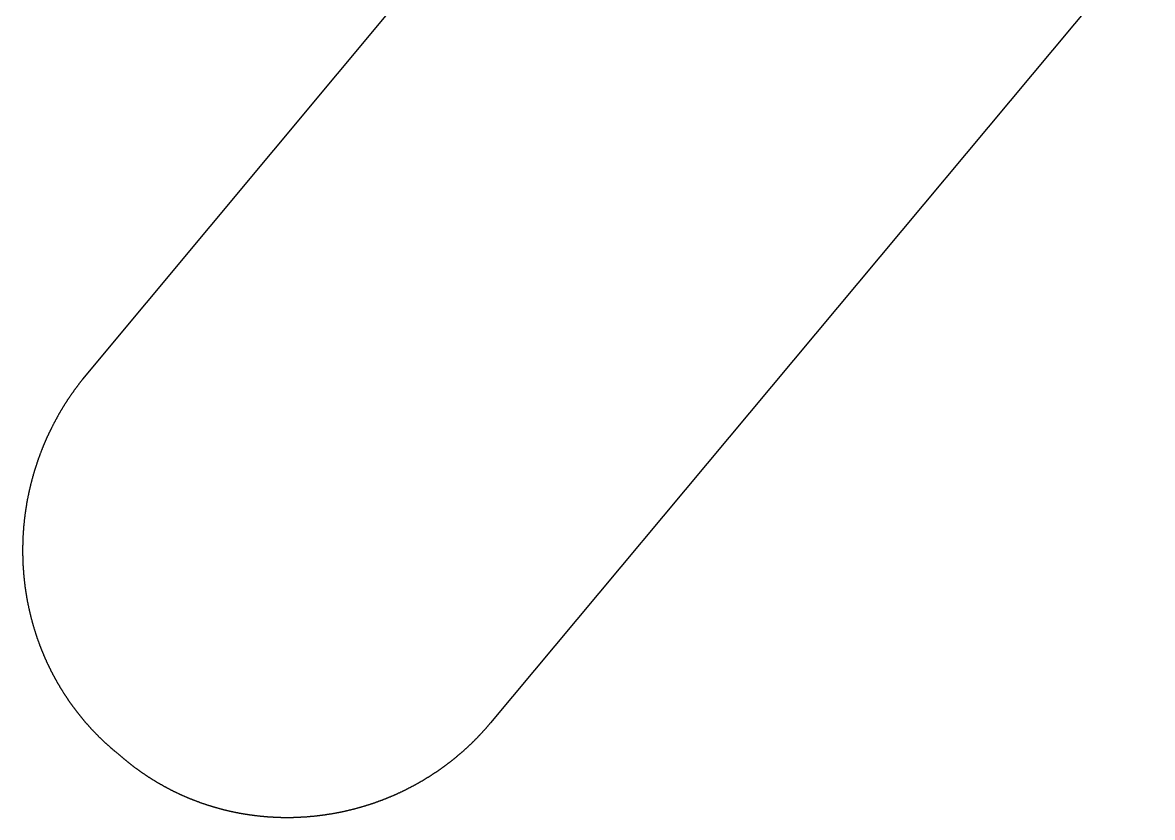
# Model space of a CAD drawing. Header units: millimetres. Extents: x -275 to 275, y -100 to 100.
# Drawn here: x -100.99 to -85.68, y -26.53 to -15.76 of the extents above; entities that cross this region are included whole.
import ezdxf

# ---------------------------------------------------------------- set-up
doc = ezdxf.new("R2010")
doc.units = ezdxf.units.MM

msp = doc.modelspace()

# ---------------------------------------------------------------- linework, layer by layer
for p, q in [((-100.172, -20.589), (-88.797, -6.952)), ((-80.461, -8.266), (-94.646, -25.246))]:
    msp.add_line(p, q)
for points in [[(-100.172, -20.589), (-100.175, -20.594), (-100.179, -20.599), (-100.183, -20.603), (-100.186, -20.608), (-100.19, -20.613), (-100.194, -20.617), (-100.197, -20.622), (-100.201, -20.627), (-100.205, -20.631), (-100.208, -20.636), (-100.212, -20.641), (-100.216, -20.645), (-100.219, -20.65), (-100.223, -20.655), (-100.226, -20.66), (-100.23, -20.664), (-100.234, -20.669), (-100.237, -20.674), (-100.241, -20.679), (-100.244, -20.683), (-100.248, -20.688), (-100.251, -20.693), (-100.255, -20.698), (-100.258, -20.702), (-100.262, -20.707), (-100.265, -20.712), (-100.269, -20.717), (-100.272, -20.721), (-100.276, -20.726), (-100.279, -20.731), (-100.283, -20.736), (-100.286, -20.74), (-100.29, -20.745), (-100.293, -20.75), (-100.297, -20.755), (-100.3, -20.76), (-100.303, -20.765), (-100.307, -20.769), (-100.31, -20.774), (-100.314, -20.779), (-100.317, -20.784), (-100.32, -20.789), (-100.324, -20.793), (-100.327, -20.798), (-100.33, -20.803), (-100.334, -20.808), (-100.337, -20.813), (-100.34, -20.818), (-100.344, -20.823), (-100.347, -20.827), (-100.35, -20.832), (-100.354, -20.837), (-100.357, -20.842), (-100.36, -20.847), (-100.363, -20.852), (-100.367, -20.857), (-100.37, -20.862), (-100.373, -20.866), (-100.376, -20.871), (-100.38, -20.876), (-100.383, -20.881), (-100.386, -20.886), (-100.389, -20.891), (-100.392, -20.896), (-100.396, -20.901), (-100.399, -20.906), (-100.402, -20.911), (-100.405, -20.916), (-100.408, -20.921), (-100.411, -20.926), (-100.414, -20.93), (-100.417, -20.935), (-100.421, -20.94), (-100.424, -20.945), (-100.427, -20.95), (-100.43, -20.955), (-100.433, -20.96), (-100.436, -20.965), (-100.439, -20.97), (-100.442, -20.975), (-100.445, -20.98), (-100.448, -20.985), (-100.451, -20.99), (-100.454, -20.995), (-100.457, -21), (-100.46, -21.005), (-100.463, -21.01), (-100.466, -21.015), (-100.469, -21.02), (-100.472, -21.025), (-100.475, -21.03), (-100.478, -21.035), (-100.481, -21.04), (-100.484, -21.045), (-100.487, -21.05), (-100.49, -21.055), (-100.493, -21.06), (-100.495, -21.065), (-100.498, -21.07), (-100.501, -21.075), (-100.504, -21.081), (-100.507, -21.086), (-100.51, -21.091), (-100.513, -21.096), (-100.515, -21.101), (-100.518, -21.106), (-100.521, -21.111), (-100.524, -21.116), (-100.527, -21.121), (-100.529, -21.126), (-100.532, -21.131), (-100.535, -21.136), (-100.538, -21.141), (-100.541, -21.146), (-100.543, -21.152), (-100.546, -21.157), (-100.549, -21.162), (-100.551, -21.167), (-100.554, -21.172), (-100.557, -21.177), (-100.56, -21.182), (-100.562, -21.187), (-100.565, -21.192), (-100.568, -21.198), (-100.57, -21.203), (-100.573, -21.208), (-100.576, -21.213), (-100.578, -21.218), (-100.581, -21.223), (-100.583, -21.228), (-100.586, -21.234), (-100.589, -21.239), (-100.591, -21.244), (-100.594, -21.249), (-100.596, -21.254), (-100.599, -21.259), (-100.601, -21.265), (-100.604, -21.27), (-100.607, -21.275), (-100.609, -21.28), (-100.612, -21.285), (-100.614, -21.29), (-100.617, -21.296), (-100.619, -21.301), (-100.622, -21.306), (-100.624, -21.311), (-100.627, -21.316), (-100.629, -21.322), (-100.632, -21.327), (-100.634, -21.332), (-100.636, -21.337), (-100.639, -21.342), (-100.641, -21.348), (-100.644, -21.353), (-100.646, -21.358), (-100.648, -21.363), (-100.651, -21.368), (-100.653, -21.374), (-100.656, -21.379), (-100.658, -21.384), (-100.66, -21.389), (-100.663, -21.395), (-100.665, -21.4), (-100.667, -21.405), (-100.67, -21.41), (-100.672, -21.416), (-100.674, -21.421), (-100.677, -21.426), (-100.679, -21.431), (-100.681, -21.437), (-100.683, -21.442), (-100.686, -21.447), (-100.688, -21.452), (-100.69, -21.458), (-100.692, -21.463), (-100.695, -21.468), (-100.697, -21.474), (-100.699, -21.479), (-100.701, -21.484), (-100.703, -21.489), (-100.706, -21.495), (-100.708, -21.5), (-100.71, -21.505), (-100.712, -21.511), (-100.714, -21.516), (-100.716, -21.521), (-100.719, -21.526), (-100.721, -21.532), (-100.723, -21.537), (-100.725, -21.542), (-100.727, -21.548), (-100.729, -21.553), (-100.731, -21.558), (-100.733, -21.564), (-100.735, -21.569), (-100.737, -21.574), (-100.739, -21.58), (-100.741, -21.585), (-100.743, -21.59), (-100.746, -21.596), (-100.748, -21.601), (-100.75, -21.606), (-100.752, -21.612), (-100.754, -21.617), (-100.755, -21.622), (-100.757, -21.628), (-100.759, -21.633), (-100.761, -21.638), (-100.763, -21.644), (-100.765, -21.649), (-100.767, -21.654), (-100.769, -21.66), (-100.771, -21.665), (-100.773, -21.67), (-100.775, -21.676), (-100.777, -21.681), (-100.779, -21.687), (-100.78, -21.692), (-100.782, -21.697), (-100.784, -21.703), (-100.786, -21.708), (-100.788, -21.713), (-100.79, -21.719), (-100.791, -21.724), (-100.793, -21.73), (-100.795, -21.735), (-100.797, -21.74), (-100.799, -21.746), (-100.8, -21.751), (-100.802, -21.757), (-100.804, -21.762), (-100.806, -21.767), (-100.807, -21.773), (-100.809, -21.778), (-100.811, -21.784), (-100.813, -21.789), (-100.814, -21.794), (-100.816, -21.8), (-100.818, -21.805), (-100.819, -21.811), (-100.821, -21.816), (-100.823, -21.822), (-100.824, -21.827), (-100.826, -21.832), (-100.828, -21.838), (-100.829, -21.843), (-100.831, -21.849), (-100.833, -21.854), (-100.834, -21.86), (-100.836, -21.865), (-100.837, -21.87), (-100.839, -21.876), (-100.841, -21.881), (-100.842, -21.887), (-100.844, -21.892), (-100.845, -21.898), (-100.847, -21.903), (-100.848, -21.909), (-100.85, -21.914), (-100.851, -21.919), (-100.853, -21.925), (-100.854, -21.93), (-100.856, -21.936), (-100.857, -21.941), (-100.859, -21.947), (-100.86, -21.952), (-100.862, -21.958), (-100.863, -21.963), (-100.865, -21.969), (-100.866, -21.974), (-100.867, -21.98), (-100.869, -21.985), (-100.87, -21.99), (-100.872, -21.996), (-100.873, -22.001), (-100.874, -22.007), (-100.876, -22.012), (-100.877, -22.018), (-100.878, -22.023), (-100.88, -22.029), (-100.881, -22.034), (-100.882, -22.04), (-100.884, -22.045), (-100.885, -22.051), (-100.886, -22.056), (-100.888, -22.062), (-100.889, -22.067), (-100.89, -22.073), (-100.892, -22.078), (-100.893, -22.084), (-100.894, -22.089), (-100.895, -22.095), (-100.897, -22.1), (-100.898, -22.106), (-100.899, -22.111), (-100.9, -22.117), (-100.901, -22.122), (-100.903, -22.128), (-100.904, -22.133), (-100.905, -22.139), (-100.906, -22.144), (-100.907, -22.15), (-100.908, -22.155), (-100.91, -22.161), (-100.911, -22.166), (-100.912, -22.172), (-100.913, -22.177), (-100.914, -22.183), (-100.915, -22.188), (-100.916, -22.194), (-100.917, -22.199), (-100.918, -22.205), (-100.919, -22.211), (-100.92, -22.216), (-100.922, -22.222), (-100.923, -22.227), (-100.924, -22.233), (-100.925, -22.238), (-100.926, -22.244), (-100.927, -22.249), (-100.928, -22.255), (-100.929, -22.26), (-100.93, -22.266), (-100.931, -22.271), (-100.932, -22.277), (-100.933, -22.282), (-100.933, -22.288), (-100.934, -22.294), (-100.935, -22.299), (-100.936, -22.305), (-100.937, -22.31), (-100.938, -22.316), (-100.939, -22.321), (-100.94, -22.327), (-100.941, -22.332), (-100.942, -22.338), (-100.942, -22.343), (-100.943, -22.349), (-100.944, -22.355), (-100.945, -22.36), (-100.946, -22.366), (-100.947, -22.371), (-100.947, -22.377), (-100.948, -22.382), (-100.949, -22.388), (-100.95, -22.393), (-100.951, -22.399), (-100.951, -22.405), (-100.952, -22.41), (-100.953, -22.416), (-100.954, -22.421), (-100.954, -22.427), (-100.955, -22.432), (-100.956, -22.438), (-100.957, -22.443), (-100.957, -22.449), (-100.958, -22.455), (-100.959, -22.46), (-100.959, -22.466), (-100.96, -22.471), (-100.961, -22.477), (-100.961, -22.482), (-100.962, -22.488), (-100.963, -22.494), (-100.963, -22.499), (-100.964, -22.505), (-100.964, -22.51), (-100.965, -22.516), (-100.966, -22.521), (-100.966, -22.527), (-100.967, -22.533), (-100.967, -22.538), (-100.968, -22.544), (-100.968, -22.549), (-100.969, -22.555), (-100.97, -22.56), (-100.97, -22.566), (-100.971, -22.572), (-100.971, -22.577), (-100.972, -22.583), (-100.972, -22.588), (-100.973, -22.594), (-100.973, -22.599), (-100.973, -22.605), (-100.974, -22.611), (-100.974, -22.616), (-100.975, -22.622), (-100.975, -22.627), (-100.976, -22.633), (-100.976, -22.639), (-100.977, -22.644), (-100.977, -22.65), (-100.977, -22.655), (-100.978, -22.661), (-100.978, -22.666), (-100.978, -22.672), (-100.979, -22.678), (-100.979, -22.683), (-100.979, -22.689), (-100.98, -22.694), (-100.98, -22.7), (-100.98, -22.705), (-100.981, -22.711), (-100.981, -22.717), (-100.981, -22.722), (-100.982, -22.728), (-100.982, -22.733), (-100.982, -22.739), (-100.982, -22.745), (-100.983, -22.75), (-100.983, -22.756), (-100.983, -22.761), (-100.983, -22.767), (-100.984, -22.772), (-100.984, -22.778), (-100.984, -22.784), (-100.984, -22.789), (-100.984, -22.795), (-100.984, -22.8), (-100.985, -22.806), (-100.985, -22.812), (-100.985, -22.817), (-100.985, -22.823), (-100.985, -22.828), (-100.985, -22.834), (-100.985, -22.839), (-100.986, -22.845), (-100.986, -22.851), (-100.986, -22.856), (-100.986, -22.862), (-100.986, -22.867), (-100.986, -22.873), (-100.986, -22.878), (-100.986, -22.884), (-100.986, -22.89), (-100.986, -22.895), (-100.986, -22.901), (-100.986, -22.906), (-100.986, -22.912), (-100.986, -22.918), (-100.986, -22.923), (-100.986, -22.929), (-100.986, -22.934), (-100.986, -22.94), (-100.986, -22.945), (-100.986, -22.951), (-100.986, -22.957), (-100.986, -22.962), (-100.986, -22.968), (-100.986, -22.973), (-100.986, -22.979), (-100.985, -22.984), (-100.985, -22.99), (-100.985, -22.996), (-100.985, -23.001), (-100.985, -23.007), (-100.985, -23.012), (-100.985, -23.018), (-100.984, -23.023), (-100.984, -23.029), (-100.984, -23.035), (-100.984, -23.04), (-100.984, -23.046), (-100.984, -23.051), (-100.983, -23.057), (-100.983, -23.062), (-100.983, -23.068), (-100.983, -23.074), (-100.982, -23.079), (-100.982, -23.085), (-100.982, -23.09), (-100.982, -23.096), (-100.981, -23.101), (-100.981, -23.107), (-100.981, -23.113), (-100.98, -23.118), (-100.98, -23.124), (-100.98, -23.129), (-100.979, -23.135), (-100.979, -23.14), (-100.979, -23.146), (-100.978, -23.151), (-100.978, -23.157), (-100.978, -23.163), (-100.977, -23.168), (-100.977, -23.174), (-100.976, -23.179), (-100.976, -23.185), (-100.976, -23.19), (-100.975, -23.196), (-100.975, -23.201), (-100.974, -23.207), (-100.974, -23.212), (-100.973, -23.218), (-100.973, -23.224), (-100.972, -23.229), (-100.972, -23.235), (-100.971, -23.24), (-100.971, -23.246), (-100.97, -23.251), (-100.97, -23.257), (-100.969, -23.262), (-100.969, -23.268), (-100.968, -23.273), (-100.968, -23.279), (-100.967, -23.285), (-100.967, -23.29), (-100.966, -23.296), (-100.966, -23.301), (-100.965, -23.307), (-100.964, -23.312), (-100.964, -23.318), (-100.963, -23.323), (-100.962, -23.329), (-100.962, -23.334), (-100.961, -23.34), (-100.961, -23.345), (-100.96, -23.351), (-100.959, -23.356), (-100.959, -23.362), (-100.958, -23.367), (-100.957, -23.373), (-100.956, -23.378), (-100.956, -23.384), (-100.955, -23.39), (-100.954, -23.395), (-100.954, -23.401), (-100.953, -23.406), (-100.952, -23.412), (-100.951, -23.417), (-100.951, -23.423), (-100.95, -23.428), (-100.949, -23.434), (-100.948, -23.439), (-100.947, -23.445), (-100.947, -23.45), (-100.946, -23.456), (-100.945, -23.461), (-100.944, -23.467), (-100.943, -23.472), (-100.942, -23.478), (-100.942, -23.483), (-100.941, -23.489), (-100.94, -23.494), (-100.939, -23.5), (-100.938, -23.505), (-100.937, -23.511), (-100.936, -23.516), (-100.935, -23.522), (-100.934, -23.527), (-100.933, -23.532), (-100.933, -23.538), (-100.932, -23.543), (-100.931, -23.549), (-100.93, -23.554), (-100.929, -23.56), (-100.928, -23.565), (-100.927, -23.571), (-100.926, -23.576), (-100.925, -23.582), (-100.924, -23.587), (-100.923, -23.593), (-100.922, -23.598), (-100.921, -23.604), (-100.919, -23.609), (-100.918, -23.614), (-100.917, -23.62), (-100.916, -23.625), (-100.915, -23.631), (-100.914, -23.636), (-100.913, -23.642), (-100.912, -23.647), (-100.911, -23.653), (-100.91, -23.658), (-100.908, -23.664), (-100.907, -23.669), (-100.906, -23.674), (-100.905, -23.68), (-100.904, -23.685), (-100.903, -23.691), (-100.901, -23.696), (-100.9, -23.702), (-100.899, -23.707), (-100.898, -23.712), (-100.897, -23.718), (-100.895, -23.723), (-100.894, -23.729), (-100.893, -23.734), (-100.892, -23.74), (-100.89, -23.745), (-100.889, -23.75), (-100.888, -23.756), (-100.887, -23.761), (-100.885, -23.767), (-100.884, -23.772), (-100.883, -23.777), (-100.881, -23.783), (-100.88, -23.788), (-100.879, -23.794), (-100.877, -23.799), (-100.876, -23.804), (-100.875, -23.81), (-100.873, -23.815), (-100.872, -23.821), (-100.871, -23.826), (-100.869, -23.831), (-100.868, -23.837), (-100.866, -23.842), (-100.865, -23.847), (-100.863, -23.853), (-100.862, -23.858), (-100.861, -23.864), (-100.859, -23.869), (-100.858, -23.874), (-100.856, -23.88), (-100.855, -23.885), (-100.853, -23.89), (-100.852, -23.896), (-100.85, -23.901), (-100.849, -23.906), (-100.847, -23.912), (-100.846, -23.917), (-100.844, -23.923), (-100.843, -23.928), (-100.841, -23.933), (-100.839, -23.939), (-100.838, -23.944), (-100.836, -23.949), (-100.835, -23.955), (-100.833, -23.96), (-100.832, -23.965), (-100.83, -23.971), (-100.828, -23.976), (-100.827, -23.981), (-100.825, -23.986), (-100.823, -23.992), (-100.822, -23.997), (-100.82, -24.002), (-100.818, -24.008), (-100.817, -24.013), (-100.815, -24.018), (-100.813, -24.024), (-100.812, -24.029), (-100.81, -24.034), (-100.808, -24.04), (-100.807, -24.045), (-100.805, -24.05), (-100.803, -24.055), (-100.801, -24.061), (-100.8, -24.066), (-100.798, -24.071), (-100.796, -24.077), (-100.794, -24.082), (-100.792, -24.087), (-100.791, -24.092), (-100.789, -24.098), (-100.787, -24.103), (-100.785, -24.108), (-100.783, -24.113), (-100.781, -24.119), (-100.78, -24.124), (-100.778, -24.129), (-100.776, -24.134), (-100.774, -24.14), (-100.772, -24.145), (-100.77, -24.15), (-100.768, -24.155), (-100.766, -24.161), (-100.764, -24.166), (-100.763, -24.171), (-100.761, -24.176), (-100.759, -24.181), (-100.757, -24.187), (-100.755, -24.192), (-100.753, -24.197), (-100.751, -24.202), (-100.749, -24.208), (-100.747, -24.213), (-100.745, -24.218), (-100.743, -24.223), (-100.741, -24.228), (-100.739, -24.234), (-100.737, -24.239), (-100.735, -24.244), (-100.733, -24.249), (-100.731, -24.254), (-100.728, -24.259), (-100.726, -24.265), (-100.724, -24.27), (-100.722, -24.275), (-100.72, -24.28), (-100.718, -24.285), (-100.716, -24.291), (-100.714, -24.296), (-100.712, -24.301), (-100.709, -24.306), (-100.707, -24.311), (-100.705, -24.316), (-100.703, -24.321), (-100.701, -24.327), (-100.699, -24.332), (-100.696, -24.337), (-100.694, -24.342), (-100.692, -24.347), (-100.69, -24.352), (-100.688, -24.357), (-100.685, -24.362), (-100.683, -24.368), (-100.681, -24.373), (-100.679, -24.378), (-100.676, -24.383), (-100.674, -24.388), (-100.672, -24.393), (-100.669, -24.398), (-100.667, -24.403), (-100.665, -24.408), (-100.663, -24.413), (-100.66, -24.419), (-100.658, -24.424), (-100.656, -24.429), (-100.653, -24.434), (-100.651, -24.439), (-100.648, -24.444), (-100.646, -24.449), (-100.644, -24.454), (-100.641, -24.459), (-100.639, -24.464), (-100.637, -24.469), (-100.634, -24.474), (-100.632, -24.479), (-100.629, -24.484), (-100.627, -24.489), (-100.624, -24.494), (-100.622, -24.499), (-100.619, -24.504), (-100.617, -24.509), (-100.614, -24.515), (-100.612, -24.52), (-100.609, -24.525), (-100.607, -24.53), (-100.604, -24.535), (-100.602, -24.54), (-100.599, -24.545), (-100.597, -24.55), (-100.594, -24.555), (-100.592, -24.56), (-100.589, -24.564), (-100.587, -24.569), (-100.584, -24.574), (-100.581, -24.579), (-100.579, -24.584), (-100.576, -24.589), (-100.574, -24.594), (-100.571, -24.599), (-100.568, -24.604), (-100.566, -24.609), (-100.563, -24.614), (-100.56, -24.619), (-100.558, -24.624), (-100.555, -24.629), (-100.552, -24.634), (-100.55, -24.639), (-100.547, -24.644), (-100.544, -24.649), (-100.542, -24.654), (-100.539, -24.658), (-100.536, -24.663), (-100.533, -24.668), (-100.531, -24.673), (-100.528, -24.678), (-100.525, -24.683), (-100.522, -24.688), (-100.519, -24.693), (-100.517, -24.698), (-100.514, -24.703), (-100.511, -24.707), (-100.508, -24.712), (-100.505, -24.717), (-100.503, -24.722), (-100.5, -24.727), (-100.497, -24.732), (-100.494, -24.737), (-100.491, -24.741), (-100.488, -24.746), (-100.485, -24.751), (-100.483, -24.756), (-100.48, -24.761), (-100.477, -24.766), (-100.474, -24.77), (-100.471, -24.775), (-100.468, -24.78), (-100.465, -24.785), (-100.462, -24.79), (-100.459, -24.794), (-100.456, -24.799), (-100.453, -24.804), (-100.45, -24.809), (-100.447, -24.814), (-100.444, -24.818), (-100.441, -24.823), (-100.438, -24.828), (-100.435, -24.833), (-100.432, -24.838), (-100.429, -24.842), (-100.426, -24.847), (-100.423, -24.852), (-100.42, -24.857), (-100.417, -24.861), (-100.414, -24.866), (-100.411, -24.871), (-100.408, -24.875), (-100.405, -24.88), (-100.401, -24.885), (-100.398, -24.89), (-100.395, -24.894), (-100.392, -24.899), (-100.389, -24.904), (-100.386, -24.908), (-100.383, -24.913), (-100.379, -24.918), (-100.376, -24.923), (-100.373, -24.927), (-100.37, -24.932), (-100.367, -24.937), (-100.363, -24.941), (-100.36, -24.946), (-100.357, -24.951), (-100.354, -24.955), (-100.35, -24.96), (-100.347, -24.965), (-100.344, -24.969), (-100.341, -24.974), (-100.337, -24.978), (-100.334, -24.983), (-100.331, -24.988), (-100.328, -24.992), (-100.324, -24.997), (-100.321, -25.002), (-100.318, -25.006), (-100.314, -25.011), (-100.311, -25.015), (-100.308, -25.02), (-100.304, -25.025), (-100.301, -25.029), (-100.297, -25.034), (-100.294, -25.038), (-100.291, -25.043), (-100.287, -25.047), (-100.284, -25.052), (-100.28, -25.057), (-100.277, -25.061), (-100.274, -25.066), (-100.27, -25.07), (-100.267, -25.075), (-100.263, -25.079), (-100.26, -25.084), (-100.256, -25.088), (-100.253, -25.093), (-100.249, -25.097), (-100.246, -25.102), (-100.242, -25.106), (-100.239, -25.111), (-100.235, -25.115), (-100.232, -25.12), (-100.228, -25.124), (-100.225, -25.129), (-100.221, -25.133), (-100.217, -25.138), (-100.214, -25.142), (-100.21, -25.147), (-100.207, -25.151), (-100.203, -25.156), (-100.199, -25.16), (-100.196, -25.164), (-100.192, -25.169), (-100.189, -25.173), (-100.185, -25.178), (-100.181, -25.182), (-100.178, -25.187), (-100.174, -25.191), (-100.17, -25.195), (-100.167, -25.2), (-100.163, -25.204), (-100.159, -25.209), (-100.156, -25.213), (-100.152, -25.217), (-100.148, -25.222), (-100.144, -25.226), (-100.141, -25.23), (-100.137, -25.235), (-100.133, -25.239), (-100.129, -25.244), (-100.126, -25.248), (-100.122, -25.252), (-100.118, -25.257), (-100.114, -25.261), (-100.11, -25.265), (-100.107, -25.27), (-100.103, -25.274), (-100.099, -25.278), (-100.095, -25.282), (-100.091, -25.287), (-100.087, -25.291), (-100.084, -25.295), (-100.08, -25.3), (-100.076, -25.304), (-100.072, -25.308), (-100.068, -25.312), (-100.064, -25.317), (-100.06, -25.321), (-100.056, -25.325), (-100.052, -25.329), (-100.048, -25.334), (-100.044, -25.338), (-100.04, -25.342), (-100.037, -25.346), (-100.033, -25.351), (-100.029, -25.355), (-100.025, -25.359), (-100.021, -25.363), (-100.017, -25.367), (-100.013, -25.372), (-100.009, -25.376), (-100.005, -25.38), (-100, -25.384), (-99.996, -25.388), (-99.992, -25.392), (-99.988, -25.397), (-99.984, -25.401), (-99.98, -25.405), (-99.976, -25.409), (-99.972, -25.413), (-99.968, -25.417), (-99.964, -25.421), (-99.96, -25.426), (-99.956, -25.43), (-99.951, -25.434), (-99.947, -25.438), (-99.943, -25.442), (-99.939, -25.446), (-99.935, -25.45), (-99.931, -25.454), (-99.926, -25.458), (-99.922, -25.462), (-99.918, -25.466), (-99.914, -25.47), (-99.91, -25.474), (-99.905, -25.479), (-99.901, -25.483), (-99.897, -25.487), (-99.893, -25.491), (-99.888, -25.495), (-99.884, -25.499), (-99.88, -25.503), (-99.876, -25.507), (-99.871, -25.511), (-99.867, -25.515), (-99.863, -25.519), (-99.858, -25.523), (-99.854, -25.527), (-99.85, -25.531), (-99.845, -25.535), (-99.841, -25.538), (-99.837, -25.542), (-99.832, -25.546), (-99.828, -25.55), (-99.824, -25.554), (-99.819, -25.558), (-99.815, -25.562), (-99.81, -25.566), (-99.806, -25.57), (-99.801, -25.574), (-99.797, -25.578), (-99.793, -25.582), (-99.788, -25.585), (-99.784, -25.589), (-99.779, -25.593), (-99.775, -25.597), (-99.77, -25.601), (-99.766, -25.605), (-99.761, -25.609), (-99.757, -25.612), (-99.752, -25.616), (-99.748, -25.62), (-99.743, -25.624), (-99.739, -25.628), (-99.734, -25.632), (-99.73, -25.635), (-99.725, -25.639), (-99.72, -25.643), (-99.716, -25.647), (-99.711, -25.651), (-99.707, -25.654), (-99.702, -25.658), (-99.697, -25.662), (-99.693, -25.666), (-99.688, -25.669), (-99.684, -25.673), (-99.679, -25.677), (-99.674, -25.681)], [(-99.674, -25.681), (-99.67, -25.684), (-99.665, -25.688), (-99.661, -25.692), (-99.656, -25.696), (-99.652, -25.7), (-99.647, -25.704), (-99.643, -25.708), (-99.638, -25.712), (-99.634, -25.715), (-99.629, -25.719), (-99.625, -25.723), (-99.62, -25.727), (-99.616, -25.731), (-99.611, -25.734), (-99.607, -25.738), (-99.602, -25.742), (-99.598, -25.746), (-99.593, -25.749), (-99.589, -25.753), (-99.584, -25.757), (-99.579, -25.761), (-99.575, -25.764), (-99.57, -25.768), (-99.566, -25.772), (-99.561, -25.775), (-99.557, -25.779), (-99.552, -25.783), (-99.547, -25.786), (-99.543, -25.79), (-99.538, -25.794), (-99.533, -25.797), (-99.529, -25.801), (-99.524, -25.805), (-99.52, -25.808), (-99.515, -25.812), (-99.51, -25.815), (-99.506, -25.819), (-99.501, -25.822), (-99.496, -25.826), (-99.492, -25.83), (-99.487, -25.833), (-99.482, -25.837), (-99.478, -25.84), (-99.473, -25.844), (-99.468, -25.847), (-99.464, -25.851), (-99.459, -25.854), (-99.454, -25.858), (-99.45, -25.861), (-99.445, -25.865), (-99.44, -25.868), (-99.436, -25.871), (-99.431, -25.875), (-99.426, -25.878), (-99.421, -25.882), (-99.417, -25.885), (-99.412, -25.888), (-99.407, -25.892), (-99.403, -25.895), (-99.398, -25.899), (-99.393, -25.902), (-99.388, -25.905), (-99.384, -25.909), (-99.379, -25.912), (-99.374, -25.915), (-99.369, -25.919), (-99.365, -25.922), (-99.36, -25.925), (-99.355, -25.928), (-99.35, -25.932), (-99.345, -25.935), (-99.341, -25.938), (-99.336, -25.941), (-99.331, -25.945), (-99.326, -25.948), (-99.321, -25.951), (-99.317, -25.954), (-99.312, -25.957), (-99.307, -25.961), (-99.302, -25.964), (-99.297, -25.967), (-99.293, -25.97), (-99.288, -25.973), (-99.283, -25.976), (-99.278, -25.98), (-99.273, -25.983), (-99.268, -25.986), (-99.264, -25.989), (-99.259, -25.992), (-99.254, -25.995), (-99.249, -25.998), (-99.244, -26.001), (-99.239, -26.004), (-99.234, -26.007), (-99.229, -26.01), (-99.225, -26.013), (-99.22, -26.016), (-99.215, -26.019), (-99.21, -26.022), (-99.205, -26.025), (-99.2, -26.028), (-99.195, -26.031), (-99.19, -26.034), (-99.185, -26.037), (-99.181, -26.04), (-99.176, -26.043), (-99.171, -26.046), (-99.166, -26.049), (-99.161, -26.052), (-99.156, -26.055), (-99.151, -26.058), (-99.146, -26.061), (-99.141, -26.064), (-99.136, -26.066), (-99.131, -26.069), (-99.126, -26.072), (-99.121, -26.075), (-99.116, -26.078), (-99.111, -26.081), (-99.106, -26.083), (-99.101, -26.086), (-99.096, -26.089), (-99.091, -26.092), (-99.086, -26.095), (-99.081, -26.097), (-99.076, -26.1), (-99.071, -26.103), (-99.066, -26.106), (-99.061, -26.108), (-99.056, -26.111), (-99.051, -26.114), (-99.046, -26.116), (-99.041, -26.119), (-99.036, -26.122), (-99.031, -26.125), (-99.026, -26.127), (-99.021, -26.13), (-99.016, -26.132), (-99.011, -26.135), (-99.006, -26.138), (-99.001, -26.14), (-98.996, -26.143), (-98.991, -26.146), (-98.986, -26.148), (-98.981, -26.151), (-98.976, -26.153), (-98.971, -26.156), (-98.966, -26.158), (-98.961, -26.161), (-98.956, -26.164), (-98.951, -26.166), (-98.946, -26.169), (-98.941, -26.171), (-98.935, -26.174), (-98.93, -26.176), (-98.925, -26.179), (-98.92, -26.181), (-98.915, -26.184), (-98.91, -26.186), (-98.905, -26.188), (-98.9, -26.191), (-98.895, -26.193), (-98.89, -26.196), (-98.884, -26.198), (-98.879, -26.201), (-98.874, -26.203), (-98.869, -26.205), (-98.864, -26.208), (-98.859, -26.21), (-98.854, -26.212), (-98.849, -26.215), (-98.843, -26.217), (-98.838, -26.219), (-98.833, -26.222), (-98.828, -26.224), (-98.823, -26.226), (-98.818, -26.229), (-98.813, -26.231), (-98.807, -26.233), (-98.802, -26.236), (-98.797, -26.238), (-98.792, -26.24), (-98.787, -26.242), (-98.782, -26.245), (-98.776, -26.247), (-98.771, -26.249), (-98.766, -26.251), (-98.761, -26.253), (-98.756, -26.256), (-98.75, -26.258), (-98.745, -26.26), (-98.74, -26.262), (-98.735, -26.264), (-98.73, -26.266), (-98.725, -26.269), (-98.719, -26.271), (-98.714, -26.273), (-98.709, -26.275), (-98.704, -26.277), (-98.698, -26.279), (-98.693, -26.281), (-98.688, -26.283), (-98.683, -26.285), (-98.678, -26.287), (-98.672, -26.289), (-98.667, -26.291), (-98.662, -26.293), (-98.657, -26.295), (-98.651, -26.297), (-98.646, -26.299), (-98.641, -26.301), (-98.636, -26.303), (-98.63, -26.305), (-98.625, -26.307), (-98.62, -26.309), (-98.615, -26.311), (-98.609, -26.313), (-98.604, -26.315), (-98.599, -26.317), (-98.594, -26.319), (-98.588, -26.321), (-98.583, -26.323), (-98.578, -26.325), (-98.573, -26.327), (-98.567, -26.328), (-98.562, -26.33), (-98.557, -26.332), (-98.551, -26.334), (-98.546, -26.336), (-98.541, -26.338), (-98.536, -26.339), (-98.53, -26.341), (-98.525, -26.343), (-98.52, -26.345), (-98.514, -26.347), (-98.509, -26.348), (-98.504, -26.35), (-98.499, -26.352), (-98.493, -26.354), (-98.488, -26.355), (-98.483, -26.357), (-98.477, -26.359), (-98.472, -26.361), (-98.467, -26.362), (-98.461, -26.364), (-98.456, -26.366), (-98.451, -26.367), (-98.445, -26.369), (-98.44, -26.371), (-98.435, -26.372), (-98.429, -26.374), (-98.424, -26.376), (-98.419, -26.377), (-98.413, -26.379), (-98.408, -26.38), (-98.403, -26.382), (-98.397, -26.384), (-98.392, -26.385), (-98.387, -26.387), (-98.381, -26.388), (-98.376, -26.39), (-98.371, -26.391), (-98.365, -26.393), (-98.36, -26.394), (-98.355, -26.396), (-98.349, -26.397), (-98.344, -26.399), (-98.338, -26.4), (-98.333, -26.402), (-98.328, -26.403), (-98.322, -26.405), (-98.317, -26.406), (-98.312, -26.408), (-98.306, -26.409), (-98.301, -26.411), (-98.295, -26.412), (-98.29, -26.413), (-98.285, -26.415), (-98.279, -26.416), (-98.274, -26.418), (-98.268, -26.419), (-98.263, -26.42), (-98.258, -26.422), (-98.252, -26.423), (-98.247, -26.424), (-98.242, -26.426), (-98.236, -26.427), (-98.231, -26.428), (-98.225, -26.43), (-98.22, -26.431), (-98.215, -26.432), (-98.209, -26.433), (-98.204, -26.435), (-98.198, -26.436), (-98.193, -26.437), (-98.187, -26.438), (-98.182, -26.44), (-98.177, -26.441), (-98.171, -26.442), (-98.166, -26.443), (-98.16, -26.445), (-98.155, -26.446), (-98.15, -26.447), (-98.144, -26.448), (-98.139, -26.449), (-98.133, -26.45), (-98.128, -26.451), (-98.122, -26.453), (-98.117, -26.454), (-98.112, -26.455), (-98.106, -26.456), (-98.101, -26.457), (-98.095, -26.458), (-98.09, -26.459), (-98.084, -26.46), (-98.079, -26.461), (-98.073, -26.462), (-98.068, -26.464), (-98.063, -26.465), (-98.057, -26.466), (-98.052, -26.467), (-98.046, -26.468), (-98.041, -26.469), (-98.035, -26.47), (-98.03, -26.471), (-98.024, -26.472), (-98.019, -26.473), (-98.013, -26.474), (-98.008, -26.474), (-98.003, -26.475), (-97.997, -26.476), (-97.992, -26.477), (-97.986, -26.478), (-97.981, -26.479), (-97.975, -26.48), (-97.97, -26.481), (-97.964, -26.482), (-97.959, -26.483), (-97.953, -26.484), (-97.948, -26.484), (-97.942, -26.485), (-97.937, -26.486), (-97.932, -26.487), (-97.926, -26.488), (-97.921, -26.489), (-97.915, -26.489), (-97.91, -26.49), (-97.904, -26.491), (-97.899, -26.492), (-97.893, -26.492), (-97.888, -26.493), (-97.882, -26.494), (-97.877, -26.495), (-97.871, -26.495), (-97.866, -26.496), (-97.86, -26.497), (-97.855, -26.498), (-97.849, -26.498), (-97.844, -26.499), (-97.838, -26.5), (-97.833, -26.5), (-97.827, -26.501), (-97.822, -26.502), (-97.816, -26.502), (-97.811, -26.503), (-97.805, -26.504), (-97.8, -26.504), (-97.794, -26.505), (-97.789, -26.505), (-97.783, -26.506), (-97.778, -26.507), (-97.772, -26.507), (-97.767, -26.508), (-97.761, -26.508), (-97.756, -26.509), (-97.75, -26.509), (-97.745, -26.51), (-97.739, -26.511), (-97.734, -26.511), (-97.728, -26.512), (-97.723, -26.512), (-97.717, -26.513), (-97.712, -26.513), (-97.706, -26.514), (-97.701, -26.514), (-97.695, -26.514), (-97.69, -26.515), (-97.684, -26.515), (-97.679, -26.516), (-97.673, -26.516), (-97.668, -26.517), (-97.662, -26.517), (-97.657, -26.517), (-97.651, -26.518), (-97.646, -26.518), (-97.64, -26.519), (-97.635, -26.519), (-97.629, -26.519), (-97.624, -26.52), (-97.618, -26.52), (-97.613, -26.52), (-97.607, -26.521), (-97.602, -26.521), (-97.596, -26.521), (-97.591, -26.522), (-97.585, -26.522), (-97.58, -26.522), (-97.574, -26.522), (-97.569, -26.523), (-97.563, -26.523), (-97.558, -26.523), (-97.552, -26.523), (-97.546, -26.524), (-97.541, -26.524), (-97.535, -26.524), (-97.53, -26.524), (-97.524, -26.524), (-97.519, -26.525), (-97.513, -26.525), (-97.508, -26.525), (-97.502, -26.525), (-97.497, -26.525), (-97.491, -26.525), (-97.486, -26.526), (-97.48, -26.526), (-97.475, -26.526), (-97.469, -26.526), (-97.464, -26.526), (-97.458, -26.526), (-97.453, -26.526), (-97.447, -26.526), (-97.442, -26.526), (-97.436, -26.526), (-97.431, -26.526), (-97.425, -26.526), (-97.42, -26.527), (-97.414, -26.527), (-97.409, -26.527), (-97.403, -26.527), (-97.397, -26.527), (-97.392, -26.527), (-97.386, -26.527), (-97.381, -26.527), (-97.375, -26.526), (-97.37, -26.526), (-97.364, -26.526), (-97.359, -26.526), (-97.353, -26.526), (-97.348, -26.526), (-97.342, -26.526), (-97.337, -26.526), (-97.331, -26.526), (-97.326, -26.526), (-97.32, -26.526), (-97.315, -26.526), (-97.309, -26.525), (-97.304, -26.525), (-97.298, -26.525), (-97.293, -26.525), (-97.287, -26.525), (-97.282, -26.525), (-97.276, -26.524), (-97.271, -26.524), (-97.265, -26.524), (-97.26, -26.524), (-97.254, -26.524), (-97.249, -26.523), (-97.243, -26.523), (-97.237, -26.523), (-97.232, -26.523), (-97.226, -26.522), (-97.221, -26.522), (-97.215, -26.522), (-97.21, -26.521), (-97.204, -26.521), (-97.199, -26.521), (-97.193, -26.521), (-97.188, -26.52), (-97.182, -26.52), (-97.177, -26.52), (-97.171, -26.519), (-97.166, -26.519), (-97.16, -26.518), (-97.155, -26.518), (-97.149, -26.518), (-97.144, -26.517), (-97.138, -26.517), (-97.133, -26.517), (-97.127, -26.516), (-97.122, -26.516), (-97.116, -26.515), (-97.111, -26.515), (-97.105, -26.514), (-97.1, -26.514), (-97.094, -26.513), (-97.089, -26.513), (-97.083, -26.512), (-97.078, -26.512), (-97.072, -26.511), (-97.067, -26.511), (-97.061, -26.51), (-97.056, -26.51), (-97.05, -26.509), (-97.045, -26.509), (-97.039, -26.508), (-97.034, -26.508), (-97.028, -26.507), (-97.023, -26.507), (-97.017, -26.506), (-97.012, -26.505), (-97.006, -26.505), (-97.001, -26.504), (-96.995, -26.504), (-96.99, -26.503), (-96.985, -26.502), (-96.979, -26.502), (-96.974, -26.501), (-96.968, -26.5), (-96.963, -26.5), (-96.957, -26.499), (-96.952, -26.498), (-96.946, -26.498), (-96.941, -26.497), (-96.935, -26.496), (-96.93, -26.496), (-96.924, -26.495), (-96.919, -26.494), (-96.913, -26.493), (-96.908, -26.493), (-96.902, -26.492), (-96.897, -26.491), (-96.891, -26.49), (-96.886, -26.49), (-96.881, -26.489), (-96.875, -26.488), (-96.87, -26.487), (-96.864, -26.486), (-96.859, -26.485), (-96.853, -26.485), (-96.848, -26.484), (-96.842, -26.483), (-96.837, -26.482), (-96.831, -26.481), (-96.826, -26.48), (-96.82, -26.479), (-96.815, -26.479), (-96.81, -26.478), (-96.804, -26.477), (-96.799, -26.476), (-96.793, -26.475), (-96.788, -26.474), (-96.782, -26.473), (-96.777, -26.472), (-96.771, -26.471), (-96.766, -26.47), (-96.761, -26.469), (-96.755, -26.468), (-96.75, -26.467), (-96.744, -26.466), (-96.739, -26.465), (-96.733, -26.464), (-96.728, -26.463), (-96.723, -26.462), (-96.717, -26.461), (-96.712, -26.46), (-96.706, -26.459), (-96.701, -26.458), (-96.696, -26.457), (-96.69, -26.456), (-96.685, -26.455), (-96.679, -26.454), (-96.674, -26.452), (-96.668, -26.451), (-96.663, -26.45), (-96.658, -26.449), (-96.652, -26.448), (-96.647, -26.447), (-96.641, -26.446), (-96.636, -26.445), (-96.631, -26.443), (-96.625, -26.442), (-96.62, -26.441), (-96.614, -26.44), (-96.609, -26.439), (-96.604, -26.437), (-96.598, -26.436), (-96.593, -26.435), (-96.587, -26.434), (-96.582, -26.432), (-96.577, -26.431), (-96.571, -26.43), (-96.566, -26.429), (-96.561, -26.427), (-96.555, -26.426), (-96.55, -26.425), (-96.544, -26.423), (-96.539, -26.422), (-96.534, -26.421), (-96.528, -26.419), (-96.523, -26.418), (-96.518, -26.417), (-96.512, -26.415), (-96.507, -26.414), (-96.502, -26.413), (-96.496, -26.411), (-96.491, -26.41), (-96.485, -26.409), (-96.48, -26.407), (-96.475, -26.406), (-96.469, -26.404), (-96.464, -26.403), (-96.459, -26.401), (-96.453, -26.4), (-96.448, -26.399), (-96.443, -26.397), (-96.437, -26.396), (-96.432, -26.394), (-96.427, -26.393), (-96.421, -26.391), (-96.416, -26.39), (-96.411, -26.388), (-96.405, -26.387), (-96.4, -26.385), (-96.395, -26.384), (-96.389, -26.382), (-96.384, -26.381), (-96.379, -26.379), (-96.374, -26.377), (-96.368, -26.376), (-96.363, -26.374), (-96.358, -26.373), (-96.352, -26.371), (-96.347, -26.369), (-96.342, -26.368), (-96.336, -26.366), (-96.331, -26.365), (-96.326, -26.363), (-96.321, -26.361), (-96.315, -26.36), (-96.31, -26.358), (-96.305, -26.356), (-96.299, -26.355), (-96.294, -26.353), (-96.289, -26.351), (-96.284, -26.35), (-96.278, -26.348), (-96.273, -26.346), (-96.268, -26.344), (-96.263, -26.343), (-96.257, -26.341), (-96.252, -26.339), (-96.247, -26.337), (-96.242, -26.336), (-96.236, -26.334), (-96.231, -26.332), (-96.226, -26.33), (-96.221, -26.328), (-96.215, -26.327), (-96.21, -26.325), (-96.205, -26.323), (-96.2, -26.321), (-96.194, -26.319), (-96.189, -26.317), (-96.184, -26.316), (-96.179, -26.314), (-96.173, -26.312), (-96.168, -26.31), (-96.163, -26.308), (-96.158, -26.306), (-96.153, -26.304), (-96.147, -26.302), (-96.142, -26.3), (-96.137, -26.299), (-96.132, -26.297), (-96.127, -26.295), (-96.121, -26.293), (-96.116, -26.291), (-96.111, -26.289), (-96.106, -26.287), (-96.101, -26.285), (-96.096, -26.283), (-96.09, -26.281), (-96.085, -26.279), (-96.08, -26.277), (-96.075, -26.275), (-96.07, -26.273), (-96.065, -26.271), (-96.059, -26.269), (-96.054, -26.267), (-96.049, -26.264), (-96.044, -26.262), (-96.039, -26.26), (-96.034, -26.258), (-96.028, -26.256), (-96.023, -26.254), (-96.018, -26.252), (-96.013, -26.25), (-96.008, -26.248), (-96.003, -26.246), (-95.998, -26.243), (-95.993, -26.241), (-95.987, -26.239), (-95.982, -26.237), (-95.977, -26.235), (-95.972, -26.233), (-95.967, -26.23), (-95.962, -26.228), (-95.957, -26.226), (-95.952, -26.224), (-95.947, -26.221), (-95.942, -26.219), (-95.936, -26.217), (-95.931, -26.215), (-95.926, -26.212), (-95.921, -26.21), (-95.916, -26.208), (-95.911, -26.206), (-95.906, -26.203), (-95.901, -26.201), (-95.896, -26.199), (-95.891, -26.196), (-95.886, -26.194), (-95.881, -26.192), (-95.876, -26.189), (-95.871, -26.187), (-95.866, -26.185), (-95.861, -26.182), (-95.855, -26.18), (-95.85, -26.178), (-95.845, -26.175), (-95.84, -26.173), (-95.835, -26.17), (-95.83, -26.168), (-95.825, -26.166), (-95.82, -26.163), (-95.815, -26.161), (-95.81, -26.158), (-95.805, -26.156), (-95.8, -26.153), (-95.795, -26.151), (-95.79, -26.148), (-95.785, -26.146), (-95.78, -26.143), (-95.775, -26.141), (-95.77, -26.138), (-95.765, -26.136), (-95.76, -26.133), (-95.755, -26.131), (-95.751, -26.128), (-95.746, -26.126), (-95.741, -26.123), (-95.736, -26.121), (-95.731, -26.118), (-95.726, -26.116), (-95.721, -26.113), (-95.716, -26.11), (-95.711, -26.108), (-95.706, -26.105), (-95.701, -26.103), (-95.696, -26.1), (-95.691, -26.097), (-95.686, -26.095), (-95.681, -26.092), (-95.676, -26.089), (-95.672, -26.087), (-95.667, -26.084), (-95.662, -26.081), (-95.657, -26.079), (-95.652, -26.076), (-95.647, -26.073), (-95.642, -26.071), (-95.637, -26.068), (-95.632, -26.065), (-95.628, -26.062), (-95.623, -26.06), (-95.618, -26.057), (-95.613, -26.054), (-95.608, -26.051), (-95.603, -26.049), (-95.598, -26.046), (-95.594, -26.043), (-95.589, -26.04), (-95.584, -26.037), (-95.579, -26.035), (-95.574, -26.032), (-95.569, -26.029), (-95.565, -26.026), (-95.56, -26.023), (-95.555, -26.02), (-95.55, -26.018), (-95.545, -26.015), (-95.541, -26.012), (-95.536, -26.009), (-95.531, -26.006), (-95.526, -26.003), (-95.521, -26), (-95.517, -25.997), (-95.512, -25.994), (-95.507, -25.991), (-95.502, -25.988), (-95.498, -25.986), (-95.493, -25.983), (-95.488, -25.98), (-95.483, -25.977), (-95.478, -25.974), (-95.474, -25.971), (-95.469, -25.968), (-95.464, -25.965), (-95.46, -25.962), (-95.455, -25.959), (-95.45, -25.956), (-95.445, -25.953), (-95.441, -25.95), (-95.436, -25.947), (-95.431, -25.943), (-95.427, -25.94), (-95.422, -25.937), (-95.417, -25.934), (-95.412, -25.931), (-95.408, -25.928), (-95.403, -25.925), (-95.398, -25.922), (-95.394, -25.919), (-95.389, -25.916), (-95.384, -25.912), (-95.38, -25.909), (-95.375, -25.906), (-95.37, -25.903), (-95.366, -25.9), (-95.361, -25.897), (-95.356, -25.894), (-95.352, -25.89), (-95.347, -25.887), (-95.343, -25.884), (-95.338, -25.881), (-95.333, -25.877), (-95.329, -25.874), (-95.324, -25.871), (-95.32, -25.868), (-95.315, -25.865), (-95.31, -25.861), (-95.306, -25.858), (-95.301, -25.855), (-95.297, -25.851), (-95.292, -25.848), (-95.287, -25.845), (-95.283, -25.842), (-95.278, -25.838), (-95.274, -25.835), (-95.269, -25.832), (-95.265, -25.828), (-95.26, -25.825), (-95.256, -25.822), (-95.251, -25.818), (-95.247, -25.815), (-95.242, -25.811), (-95.238, -25.808), (-95.233, -25.805), (-95.228, -25.801), (-95.224, -25.798), (-95.219, -25.794), (-95.215, -25.791), (-95.211, -25.788), (-95.206, -25.784), (-95.202, -25.781), (-95.197, -25.777), (-95.193, -25.774), (-95.188, -25.77), (-95.184, -25.767), (-95.179, -25.763), (-95.175, -25.76), (-95.17, -25.756), (-95.166, -25.753), (-95.161, -25.749), (-95.157, -25.746), (-95.153, -25.742), (-95.148, -25.739), (-95.144, -25.735), (-95.139, -25.732), (-95.135, -25.728), (-95.131, -25.725), (-95.126, -25.721), (-95.122, -25.717), (-95.117, -25.714), (-95.113, -25.71), (-95.109, -25.707), (-95.104, -25.703), (-95.1, -25.699), (-95.095, -25.696), (-95.091, -25.692), (-95.087, -25.689), (-95.082, -25.685), (-95.078, -25.681), (-95.074, -25.678), (-95.069, -25.674), (-95.065, -25.67), (-95.061, -25.666), (-95.056, -25.663), (-95.052, -25.659), (-95.048, -25.655), (-95.044, -25.652), (-95.039, -25.648), (-95.035, -25.644), (-95.031, -25.64), (-95.026, -25.637), (-95.022, -25.633), (-95.018, -25.629), (-95.014, -25.625), (-95.009, -25.622), (-95.005, -25.618), (-95.001, -25.614), (-94.997, -25.61), (-94.992, -25.606), (-94.988, -25.603), (-94.984, -25.599), (-94.98, -25.595), (-94.976, -25.591), (-94.971, -25.587), (-94.967, -25.583), (-94.963, -25.58), (-94.959, -25.576), (-94.955, -25.572), (-94.95, -25.568), (-94.946, -25.564), (-94.942, -25.56), (-94.938, -25.556), (-94.934, -25.552), (-94.93, -25.548), (-94.925, -25.544), (-94.921, -25.54), (-94.917, -25.537), (-94.913, -25.533), (-94.909, -25.529), (-94.905, -25.525), (-94.901, -25.521), (-94.896, -25.517), (-94.892, -25.513), (-94.888, -25.509), (-94.884, -25.505), (-94.88, -25.501), (-94.876, -25.497), (-94.872, -25.493), (-94.868, -25.489), (-94.864, -25.485), (-94.86, -25.48), (-94.856, -25.476), (-94.852, -25.472), (-94.848, -25.468), (-94.844, -25.464), (-94.84, -25.46), (-94.836, -25.456), (-94.832, -25.452), (-94.827, -25.448), (-94.823, -25.444), (-94.819, -25.44), (-94.815, -25.435), (-94.811, -25.431), (-94.808, -25.427), (-94.804, -25.423), (-94.8, -25.419), (-94.796, -25.415), (-94.792, -25.41), (-94.788, -25.406), (-94.784, -25.402), (-94.78, -25.398), (-94.776, -25.394), (-94.772, -25.389), (-94.768, -25.385), (-94.764, -25.381), (-94.76, -25.377), (-94.756, -25.372), (-94.752, -25.368), (-94.748, -25.364), (-94.745, -25.36), (-94.741, -25.355), (-94.737, -25.351), (-94.733, -25.347), (-94.729, -25.342), (-94.725, -25.338), (-94.721, -25.334), (-94.718, -25.329), (-94.714, -25.325), (-94.71, -25.321), (-94.706, -25.316), (-94.702, -25.312), (-94.698, -25.308), (-94.695, -25.303), (-94.691, -25.299), (-94.687, -25.295), (-94.683, -25.29), (-94.679, -25.286), (-94.676, -25.281), (-94.672, -25.277), (-94.668, -25.273), (-94.664, -25.268), (-94.661, -25.264), (-94.657, -25.259), (-94.653, -25.255), (-94.649, -25.25), (-94.646, -25.246)]]:
    msp.add_lwpolyline(points)

doc.saveas('drawing.dxf')
